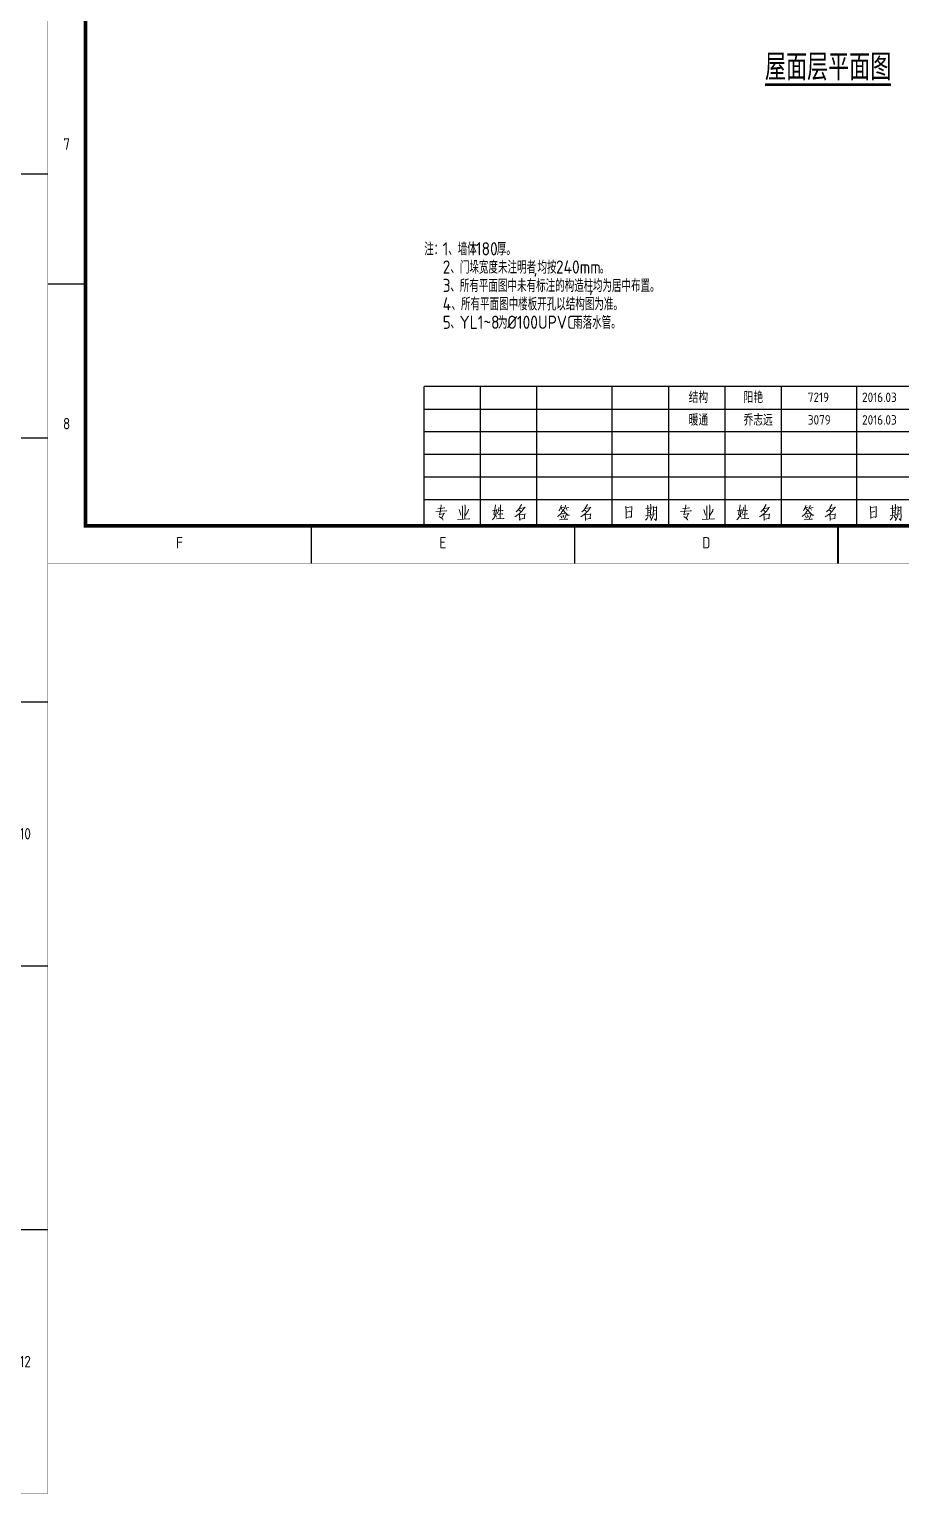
# Model space of a CAD drawing. Extents: x 238398 to 585159, y -66832 to 191741.
# Drawn here: x 542642 to 565802, y 22275 to 61164 of the extents above; entities that cross this region are included whole.
import ezdxf
from ezdxf.enums import TextEntityAlignment as Align

# ---------------------------------------------------------------- set-up
doc = ezdxf.new("R2010")
doc.units = 0
doc.header["$LTSCALE"] = 1000
doc.header["$MEASUREMENT"] = 0
for name, color, linetype in [('DIM_SYMB', 3, 'Continuous'), ('HQ1', 7, 'Continuous'), ('HQ2', 7, 'Continuous')]:
    doc.layers.add(name, color=color, linetype=linetype)
doc.layers.add('PUB_TEXT', color=7, linetype='Continuous', lineweight=20)
doc.styles.add('HZTXT', font='geditxt.shx', dxfattribs={"width": 0.8, "bigfont": 'hztxt1.shx'})
doc.styles.get("Standard").update_dxf_attribs({"font": 'gbenor.shx', "bigfont": 'gbcbig.shx'})
doc.styles.add('TK', font='GEDITXT.SHX', dxfattribs={"width": 0.85, "height": 3.5, "bigfont": 'hztxt1.shx'})

# ---------------------------------------------------------------- blocks, each defined once
blk = doc.blocks.new('GEDI_WK_A2_V')
at = {"color": 3}
for p, q in [((0, 74.25), (10, 74.25)), ((70, 10), (70, 0)), ((140, 10), (140, 0)), ((210, 10), (210, 0))]:
    blk.add_line(p, q, dxfattribs=at)
for points, const_width in [([(0, 594), (0, 0), (420, 0), (420, 594)], 0.1), ([(10, 569), (10, 10), (410, 10), (410, 569)], 1)]:
    blk.add_lwpolyline(points, close=True, dxfattribs=dict(at, const_width=const_width))
at = {"color": 3, "const_width": 0.5}
blk.add_lwpolyline([(210, 10), (210, 0)], dxfattribs=at)
at = {"color": 3}
for s, p in [('7', (5, 111.38)), ('8', (5, 37.12))]:
    blk.add_text(s, height=3, dxfattribs=at).set_placement(p, align=Align.MIDDLE)
for s, p in [('F', (35, 4)), ('E', (105, 4)), ('D', (175, 4))]:
    blk.add_text(s, height=3, dxfattribs=at).set_placement(p, align=Align.CENTER)
blk = doc.blocks.new('GEDI_HQ1_2012')
at = {"layer": 'HQ1', "color": 2}
for p, q in [((0, 37), (-65, 37)), ((-65, 0), (-65, 37)), ((-50, 0), (-50, 37)), ((-35, 0), (-35, 37)), ((-15, 0), (-15, 37)), ((0, 0), (0, 37)), ((-65, 31), (0, 31)), ((-65, 25), (0, 25)), ((-65, 19), (0, 19)), ((-65, 13), (0, 13)), ((-65, 7), (0, 7)), ((0, 0), (0, 7)), ((-65, 0), (0, 0))]:
    blk.add_line(p, q, dxfattribs=at)
at = {"layer": 'HQ1', "color": 7, "lineweight": 0}
for points in [[(-61.84, 3.75), (-58.95, 3.96), (-59.09, 3.99), (-59.26, 3.96)], [(-61.32, 4.51), (-59.5, 4.74), (-59.61, 4.74), (-59.81, 4.67)], [(-60.48, 5.59), (-60.45, 5.32), (-60.68, 4.06), (-60.94, 2.94), (-61, 3), (-59.61, 3.24), (-59.64, 3.34), (-60.33, 1.98)], [(-55.7, 4.3), (-55.3, 3.17), (-55.24, 2.8)], [(-54.89, 5.32), (-54.83, 5.02), (-54.83, 1.71)], [(-54.16, 5.56), (-54.1, 5.29), (-54.16, 1.74)], [(-53.24, 4.44), (-53.3, 3.99), (-53.67, 3.34), (-54.13, 2.66)], [(-45.7, 4.4), (-45.7, 4.26), (-45.81, 3.69), (-45.9, 3.24), (-45.95, 2.94), (-46.07, 2.69), (-46.25, 2.39), (-46.42, 2.12), (-46.62, 1.84), (-46.85, 1.57)], [(-46.82, 3.96), (-45.72, 4.09)], [(-46.04, 5.53), (-46.04, 5.36), (-46.48, 3), (-46.3, 2.9), (-46.1, 2.73), (-45.92, 2.59), (-45.78, 2.42), (-45.7, 2.25)], [(-45.12, 4.88), (-45.12, 4.64), (-45.26, 3.99), (-45.4, 3.58), (-45.58, 3.21)], [(-45.17, 3.96), (-44.02, 4.06), (-44.1, 4.09), (-44.27, 4.06)], [(-44.71, 5.53), (-44.68, 5.32), (-44.74, 1.88)], [(-39.56, 4.64), (-39.47, 4.61), (-38.17, 4.84), (-38.25, 4.91), (-38.49, 4.57), (-38.74, 4.2), (-39.01, 3.89), (-39.3, 3.58), (-39.62, 3.27), (-39.96, 2.97), (-40.34, 2.69), (-40.4, 2.66), (-40.63, 2.52), (-40.86, 2.36)], [(-39.15, 5.7), (-39.18, 5.46), (-39.53, 4.91), (-39.73, 4.57), (-39.96, 4.26), (-40.25, 3.92), (-40.54, 3.69)], [(-39.88, 4.26), (-39.82, 4.23), (-39.5, 3.92), (-39.47, 3.75), (-39.59, 3.99)], [(-27.95, 4.37), (-27.98, 4.2), (-28.44, 3.58), (-28.47, 3.51), (-28.7, 3.21), (-29.11, 2.83), (-29.31, 2.66), (-29.51, 2.49)], [(-28.5, 5.49), (-28.53, 5.26), (-28.76, 4.74), (-28.96, 4.33), (-29.2, 3.99)], [(-28.73, 4.81), (-27.89, 4.91)], [(-28.53, 4.78), (-28.33, 4.26)], [(-28.01, 4.13), (-26.85, 2.83), (-26.38, 2.83), (-26.85, 2.87), (-27.08, 3.11)], [(-27.43, 5.49), (-27.4, 5.32), (-27.75, 4.37)], [(-27.6, 4.71), (-26.56, 4.88)], [(-27.28, 4.67), (-27.02, 4.13)], [(-22.07, 4.64), (-21.98, 4.61), (-20.68, 4.84), (-20.76, 4.91), (-20.99, 4.57), (-21.26, 4.2), (-21.52, 3.89), (-21.81, 3.58), (-22.12, 3.27), (-22.47, 2.97), (-22.85, 2.69), (-22.91, 2.66), (-23.14, 2.52), (-23.37, 2.36)], [(-21.66, 5.7), (-21.69, 5.46), (-22.04, 4.91), (-22.24, 4.57), (-22.47, 4.26), (-22.76, 3.92), (-23.05, 3.69)], [(-22.39, 4.26), (-22.33, 4.23), (-22.01, 3.92), (-21.98, 3.75), (-22.1, 3.99)], [(-11.41, 5.19), (-11.35, 4.84), (-11.32, 4.09), (-11.29, 3.31), (-11.29, 3.21), (-11.29, 2.66), (-11.29, 1.94), (-11.29, 2.18), (-10.17, 2.39), (-9.93, 2.15), (-9.87, 2.46), (-9.87, 2.87), (-9.84, 3.65), (-9.82, 4.47), (-9.82, 5.15), (-9.79, 5.05), (-11.32, 4.81)], [(-6.08, 4.57), (-4.37, 4.78)], [(-5.62, 5.49), (-5.56, 5.29), (-5.56, 2.73)], [(-5.53, 3.99), (-5.01, 4.09)], [(-4.8, 5.7), (-4.75, 5.49), (-4.83, 2.83)], [(-4.14, 5.22), (-4.05, 4.84), (-4.05, 4.09), (-4.08, 3.27), (-4.14, 2.76), (-4.28, 2.22), (-4.46, 1.88), (-4.78, 1.37)], [(-4.05, 4.81), (-3.18, 4.98), (-3.27, 5.08), (-3.27, 4.03), (-3.27, 3.96), (-3.24, 2.42), (-3.27, 1.84), (-3.3, 1.5), (-3.33, 1.4), (-3.76, 1.84), (-3.36, 1.54)], [(-4.02, 3.96), (-3.53, 4.06)], [(-60.97, 2.42), (-60.62, 2.15), (-60.39, 1.98), (-60.13, 1.81), (-59.99, 1.67), (-59.9, 1.5)], [(-56.1, 1.64), (-52.83, 1.81), (-52.98, 1.84), (-53.3, 1.77)], [(-45.75, 1.81), (-43.72, 1.91), (-43.93, 1.94), (-44.27, 1.88)], [(-45.29, 3), (-44.07, 3.17), (-44.22, 3.17), (-44.36, 3.11)], [(-39.73, 3.04), (-39.67, 2.94), (-39.62, 2.08), (-39.59, 1.98), (-39.59, 1.37), (-39.62, 1.64), (-39.62, 1.74), (-38.19, 1.91), (-38.22, 1.91), (-38.37, 1.91), (-38.22, 3.17), (-38.17, 3.11), (-38.25, 3.07), (-39.64, 2.87)], [(-28.99, 1.61), (-26.79, 1.77), (-26.93, 1.77), (-27.25, 1.74)], [(-28.62, 2.66), (-28.47, 2.22), (-28.47, 2.01), (-28.5, 2.29)], [(-27.57, 3.27), (-28.5, 3.14)], [(-28.07, 2.94), (-27.95, 2.42), (-28.01, 2.15), (-28.01, 2.52)], [(-27.34, 2.9), (-27.34, 2.66), (-27.69, 1.71)], [(-22.24, 3.04), (-22.18, 2.94), (-22.12, 2.08), (-22.1, 1.98), (-22.1, 1.37), (-22.12, 1.64), (-22.12, 1.74), (-20.71, 1.91), (-20.74, 1.91), (-20.88, 1.91), (-20.74, 3.17), (-20.68, 3.11), (-20.76, 3.07), (-22.15, 2.87)], [(-11.29, 3.58), (-10.17, 3.79), (-10.28, 3.82), (-10.54, 3.69)], [(-6.17, 2.63), (-4.37, 2.9), (-4.46, 2.94), (-4.57, 2.83)], [(-5.5, 2.42), (-5.53, 2.25), (-5.76, 1.91), (-5.97, 1.67), (-6.17, 1.5)], [(-5.5, 3.41), (-5.04, 3.51)], [(-5.04, 2.52), (-4.72, 2.12), (-4.72, 1.94), (-4.83, 2.25)], [(-4.08, 3.07), (-4.02, 3.07), (-3.56, 3.17)]]:
    blk.add_lwpolyline(points, dxfattribs=at)
blk.add_text('223344', height=0.0001).set_placement((-22.1, 1.74))
blk = doc.blocks.new('GEDI_HQ2_2012')
at = {"layer": 'HQ2', "color": 2}
for p, q in [((0, 37), (-65, 37)), ((-65, 0), (-65, 37)), ((-50, 0), (-50, 37)), ((-35, 0), (-35, 37)), ((-15, 0), (-15, 37)), ((0, 0), (0, 37)), ((-65, 31), (0, 31)), ((-65, 25), (0, 25)), ((-65, 19), (0, 19)), ((-65, 13), (0, 13)), ((-65, 7), (0, 7)), ((0, 0), (0, 7)), ((-65, 0), (0, 0))]:
    blk.add_line(p, q, dxfattribs=at)
at = {"layer": 'HQ2', "color": 7, "lineweight": 0}
for points in [[(-61.84, 3.75), (-58.95, 3.96), (-59.09, 3.99), (-59.26, 3.96)], [(-61.32, 4.51), (-59.5, 4.74), (-59.61, 4.74), (-59.81, 4.67)], [(-60.48, 5.59), (-60.45, 5.32), (-60.68, 4.06), (-60.94, 2.94), (-61, 3), (-59.61, 3.24), (-59.64, 3.34), (-60.33, 1.98)], [(-55.7, 4.3), (-55.3, 3.17), (-55.24, 2.8)], [(-54.89, 5.32), (-54.83, 5.02), (-54.83, 1.71)], [(-54.16, 5.56), (-54.1, 5.29), (-54.16, 1.74)], [(-53.24, 4.44), (-53.3, 3.99), (-53.67, 3.34), (-54.13, 2.66)], [(-45.7, 4.4), (-45.7, 4.26), (-45.81, 3.69), (-45.9, 3.24), (-45.95, 2.94), (-46.07, 2.69), (-46.25, 2.39), (-46.42, 2.12), (-46.62, 1.84), (-46.85, 1.57)], [(-46.82, 3.96), (-45.72, 4.09)], [(-46.04, 5.53), (-46.04, 5.36), (-46.48, 3), (-46.3, 2.9), (-46.1, 2.73), (-45.92, 2.59), (-45.78, 2.42), (-45.7, 2.25)], [(-45.12, 4.88), (-45.12, 4.64), (-45.26, 3.99), (-45.4, 3.58), (-45.58, 3.21)], [(-45.17, 3.96), (-44.02, 4.06), (-44.1, 4.09), (-44.27, 4.06)], [(-44.71, 5.53), (-44.68, 5.32), (-44.74, 1.88)], [(-39.56, 4.64), (-39.47, 4.61), (-38.17, 4.84), (-38.25, 4.91), (-38.49, 4.57), (-38.74, 4.2), (-39.01, 3.89), (-39.3, 3.58), (-39.62, 3.27), (-39.96, 2.97), (-40.34, 2.69), (-40.4, 2.66), (-40.63, 2.52), (-40.86, 2.36)], [(-39.15, 5.7), (-39.18, 5.46), (-39.53, 4.91), (-39.73, 4.57), (-39.96, 4.26), (-40.25, 3.92), (-40.54, 3.69)], [(-39.88, 4.26), (-39.82, 4.23), (-39.5, 3.92), (-39.47, 3.75), (-39.59, 3.99)], [(-27.95, 4.37), (-27.98, 4.2), (-28.44, 3.58), (-28.47, 3.51), (-28.7, 3.21), (-29.11, 2.83), (-29.31, 2.66), (-29.51, 2.49)], [(-28.5, 5.49), (-28.53, 5.26), (-28.76, 4.74), (-28.96, 4.33), (-29.2, 3.99)], [(-28.73, 4.81), (-27.89, 4.91)], [(-28.53, 4.78), (-28.33, 4.26)], [(-28.01, 4.13), (-26.85, 2.83), (-26.38, 2.83), (-26.85, 2.87), (-27.08, 3.11)], [(-27.43, 5.49), (-27.4, 5.32), (-27.75, 4.37)], [(-27.6, 4.71), (-26.56, 4.88)], [(-27.28, 4.67), (-27.02, 4.13)], [(-22.07, 4.64), (-21.98, 4.61), (-20.68, 4.84), (-20.76, 4.91), (-20.99, 4.57), (-21.26, 4.2), (-21.52, 3.89), (-21.81, 3.58), (-22.12, 3.27), (-22.47, 2.97), (-22.85, 2.69), (-22.91, 2.66), (-23.14, 2.52), (-23.37, 2.36)], [(-21.66, 5.7), (-21.69, 5.46), (-22.04, 4.91), (-22.24, 4.57), (-22.47, 4.26), (-22.76, 3.92), (-23.05, 3.69)], [(-22.39, 4.26), (-22.33, 4.23), (-22.01, 3.92), (-21.98, 3.75), (-22.1, 3.99)], [(-11.41, 5.19), (-11.35, 4.84), (-11.32, 4.09), (-11.29, 3.31), (-11.29, 3.21), (-11.29, 2.66), (-11.29, 1.94), (-11.29, 2.18), (-10.17, 2.39), (-9.93, 2.15), (-9.87, 2.46), (-9.87, 2.87), (-9.84, 3.65), (-9.82, 4.47), (-9.82, 5.15), (-9.79, 5.05), (-11.32, 4.81)], [(-6.08, 4.57), (-4.37, 4.78)], [(-5.62, 5.49), (-5.56, 5.29), (-5.56, 2.73)], [(-5.53, 3.99), (-5.01, 4.09)], [(-4.8, 5.7), (-4.75, 5.49), (-4.83, 2.83)], [(-4.14, 5.22), (-4.05, 4.84), (-4.05, 4.09), (-4.08, 3.27), (-4.14, 2.76), (-4.28, 2.22), (-4.46, 1.88), (-4.78, 1.37)], [(-4.05, 4.81), (-3.18, 4.98), (-3.27, 5.08), (-3.27, 4.03), (-3.27, 3.96), (-3.24, 2.42), (-3.27, 1.84), (-3.3, 1.5), (-3.33, 1.4), (-3.76, 1.84), (-3.36, 1.54)], [(-4.02, 3.96), (-3.53, 4.06)], [(-60.97, 2.42), (-60.62, 2.15), (-60.39, 1.98), (-60.13, 1.81), (-59.99, 1.67), (-59.9, 1.5)], [(-56.1, 1.64), (-52.83, 1.81), (-52.98, 1.84), (-53.3, 1.77)], [(-45.75, 1.81), (-43.72, 1.91), (-43.93, 1.94), (-44.27, 1.88)], [(-45.29, 3), (-44.07, 3.17), (-44.22, 3.17), (-44.36, 3.11)], [(-39.73, 3.04), (-39.67, 2.94), (-39.62, 2.08), (-39.59, 1.98), (-39.59, 1.37), (-39.62, 1.64), (-39.62, 1.74), (-38.19, 1.91), (-38.22, 1.91), (-38.37, 1.91), (-38.22, 3.17), (-38.17, 3.11), (-38.25, 3.07), (-39.64, 2.87)], [(-28.99, 1.61), (-26.79, 1.77), (-26.93, 1.77), (-27.25, 1.74)], [(-28.62, 2.66), (-28.47, 2.22), (-28.47, 2.01), (-28.5, 2.29)], [(-27.57, 3.27), (-28.5, 3.14)], [(-28.07, 2.94), (-27.95, 2.42), (-28.01, 2.15), (-28.01, 2.52)], [(-27.34, 2.9), (-27.34, 2.66), (-27.69, 1.71)], [(-22.24, 3.04), (-22.18, 2.94), (-22.12, 2.08), (-22.1, 1.98), (-22.1, 1.37), (-22.12, 1.64), (-22.12, 1.74), (-20.71, 1.91), (-20.74, 1.91), (-20.88, 1.91), (-20.74, 3.17), (-20.68, 3.11), (-20.76, 3.07), (-22.15, 2.87)], [(-11.29, 3.58), (-10.17, 3.79), (-10.28, 3.82), (-10.54, 3.69)], [(-6.17, 2.63), (-4.37, 2.9), (-4.46, 2.94), (-4.57, 2.83)], [(-5.5, 2.42), (-5.53, 2.25), (-5.76, 1.91), (-5.97, 1.67), (-6.17, 1.5)], [(-5.5, 3.41), (-5.04, 3.51)], [(-5.04, 2.52), (-4.72, 2.12), (-4.72, 1.94), (-4.83, 2.25)], [(-4.08, 3.07), (-4.02, 3.07), (-3.56, 3.17)]]:
    blk.add_lwpolyline(points, dxfattribs=at)
blk.add_text('112233', height=0.0001).set_placement((-22.1, 1.74))
blk = doc.blocks.new('432ASEFESADFSD')
for name, p in [('GEDI_WK_A2_V', (0, 0)), ('GEDI_HQ2_2012', (165, 10)), ('GEDI_HQ1_2012', (230, 10))]:
    blk.add_blockref(name, p)
at = {"style": 'TK', "width": 0.85}
for tag, height, p in [('PROJECTNAME', 4.75, (355, 44)), ('PHASE', 4, (397, 44)), ('DRAWINGNAME', 4.75, (365, 31))]:
    blk.add_attdef(tag, text='', height=height, dxfattribs=at).set_placement(p, align=Align.MIDDLE_CENTER)
for tag, p, height in [('APPROVE', (242, 32.75), 3.5), ('DESIGN', (287, 32.75), 3.5), ('REVIEW1', (242, 25.75), 3.5), ('DRAW', (287, 25.75), 3.5), ('REVIEW2', (242, 18.75), 3.5), ('PROPORTION', (287, 18.75), 3.5), ('DRAWINGNUMBER', (337, 18.5), 4), ('CHECK', (242, 11.75), 3.5), ('DATE', (287, 11.75), 3.5), ('VERSION', (403, 11.75), 3.5)]:
    blk.add_attdef(tag, p, '', height=height, dxfattribs=at)
blk = doc.blocks.new('GEDI_WK_A1_V')
at = {"color": 3}
for p, q in [((584, 350.42), (594, 350.42)), ((584, 280.33), (594, 280.33)), ((584, 210.25), (594, 210.25)), ((584, 140.17), (594, 140.17)), ((584, 70.08), (594, 70.08))]:
    blk.add_line(p, q, dxfattribs=at)
at = {"color": 3, "const_width": 0.1}
blk.add_lwpolyline([(0, 841), (0, 0), (594, 0), (594, 841)], close=True, dxfattribs=at)
at = {"color": 3}
for s, p in [('10', (588, 175.21)), ('12', (588, 35.04))]:
    blk.add_text(s, height=3, dxfattribs=at).set_placement(p, align=Align.MIDDLE)
blk = doc.blocks.new('CEEC_TK_A1_V')
blk.add_blockref('GEDI_WK_A1_V', (0, 0))
at = {"style": 'TK', "width": 0.85}
for tag, height, p in [('PROJECTNAME', 4.75, (529, 44)), ('PHASE', 4, (571, 44)), ('DRAWINGNAME', 4.75, (539, 31))]:
    blk.add_attdef(tag, text='', height=height, dxfattribs=at).set_placement(p, align=Align.MIDDLE_CENTER)
for tag, p, height in [('APPROVE', (416, 32.75), 3.5), ('DESIGN', (461, 32.75), 3.5), ('REVIEW1', (416, 25.75), 3.5), ('DRAW', (461, 25.75), 3.5), ('REVIEW2', (416, 18.75), 3.5), ('PROPORTION', (461, 18.75), 3.5), ('DRAWINGNUMBER', (511, 18.5), 4), ('CHECK', (416, 11.75), 3.5), ('DATE', (461, 11.75), 3.5), ('VERSION', (577, 11.75), 3.5)]:
    blk.add_attdef(tag, p, '', height=height, dxfattribs=at)

msp = doc.modelspace()

# ---------------------------------------------------------------- linework, layer by layer
at = {"layer": 'DIM_SYMB', "const_width": 70}
msp.add_lwpolyline([(562192, 59692.9), (565546.5, 59692.9)], dxfattribs=at)

# ---------------------------------------------------------------- block references
at = {"xscale": 100, "yscale": 100, "zscale": 100}
for name, p in [('CEEC_TK_A1_V', (483734.5, 22280.2)), ('432ASEFESADFSD', (543134.5, 46980.2))]:
    msp.add_blockref(name, p, dxfattribs=at)

# ---------------------------------------------------------------- texts
at = {"layer": 'PUB_TEXT', "style": 'HZTXT', "width": 0.8}
msp.add_text('屋面层平面图', height=700, dxfattribs=at).set_placement((562192, 59810.9))
at = {"layer": 'PUB_TEXT', "color": 2}
for s, height, p in [('注：', 337.59, (553138.9, 55160)), ('1', 350, (553630.4, 55160)), ('、墙体', 337.59, (553776.2, 55160)), ('180', 350, (554513.5, 55160)), ('厚。', 337.59, (555067.6, 55160)), ('2', 350, (553628.3, 54675.2)), ('、门垛宽度未注明者', 337.59, (553832.5, 54675.2)), ('均按', 337.59, (556146.3, 54675.2)), ('240mm', 350, (556637.7, 54675.2)), ('3', 350, (553628.3, 54186.5)), ('、所有平面图中未有标注的构造柱', 337.589, (553832.5, 54186.5)), (',', 350, (556044.2, 54675.2)), ('均为居中布置。', 337.59, (557620.7, 54186.5)), ('。', 337.6, (557804.4, 54675.2)), ('、所有平面图中楼板开孔以结构图为准。', 337.589, (553861.6, 53697.9)), (',', 350, (557518.6, 54186.5)), ('4', 350, (553628.3, 53697.9)), ('5', 350, (553628.3, 53209.2)), ('、', 337.6, (553832.5, 53209.2)), ('YL1~8', 350, (554078.2, 53209.2)), ('为', 337.6, (555099.1, 53209.2)), ('%%C100UPVC', 350, (555344.8, 53209.2)), ('雨落水管。', 337.59, (557094.8, 53209.2))]:
    msp.add_text(s, height=height, dxfattribs=at).set_placement(p)
at = {"layer": 'PUB_TEXT'}
for s, height, p in [('结构', 303.83, (560167.5, 51238.1)), ('阳艳', 303.83, (561626, 51238.1)), ('7219', 252, (563333.7, 51265.8)), ('2016.03', 252, (564775.6, 51265.8)), ('暖通', 303.83, (560167.5, 50638.1)), ('乔志远', 303.83, (561626, 50638.1)), ('3079', 252, (563333.7, 50665.8)), ('2016.03', 252, (564775.6, 50665.8))]:
    msp.add_text(s, height=height, dxfattribs=at).set_placement(p)

doc.saveas('drawing.dxf')
